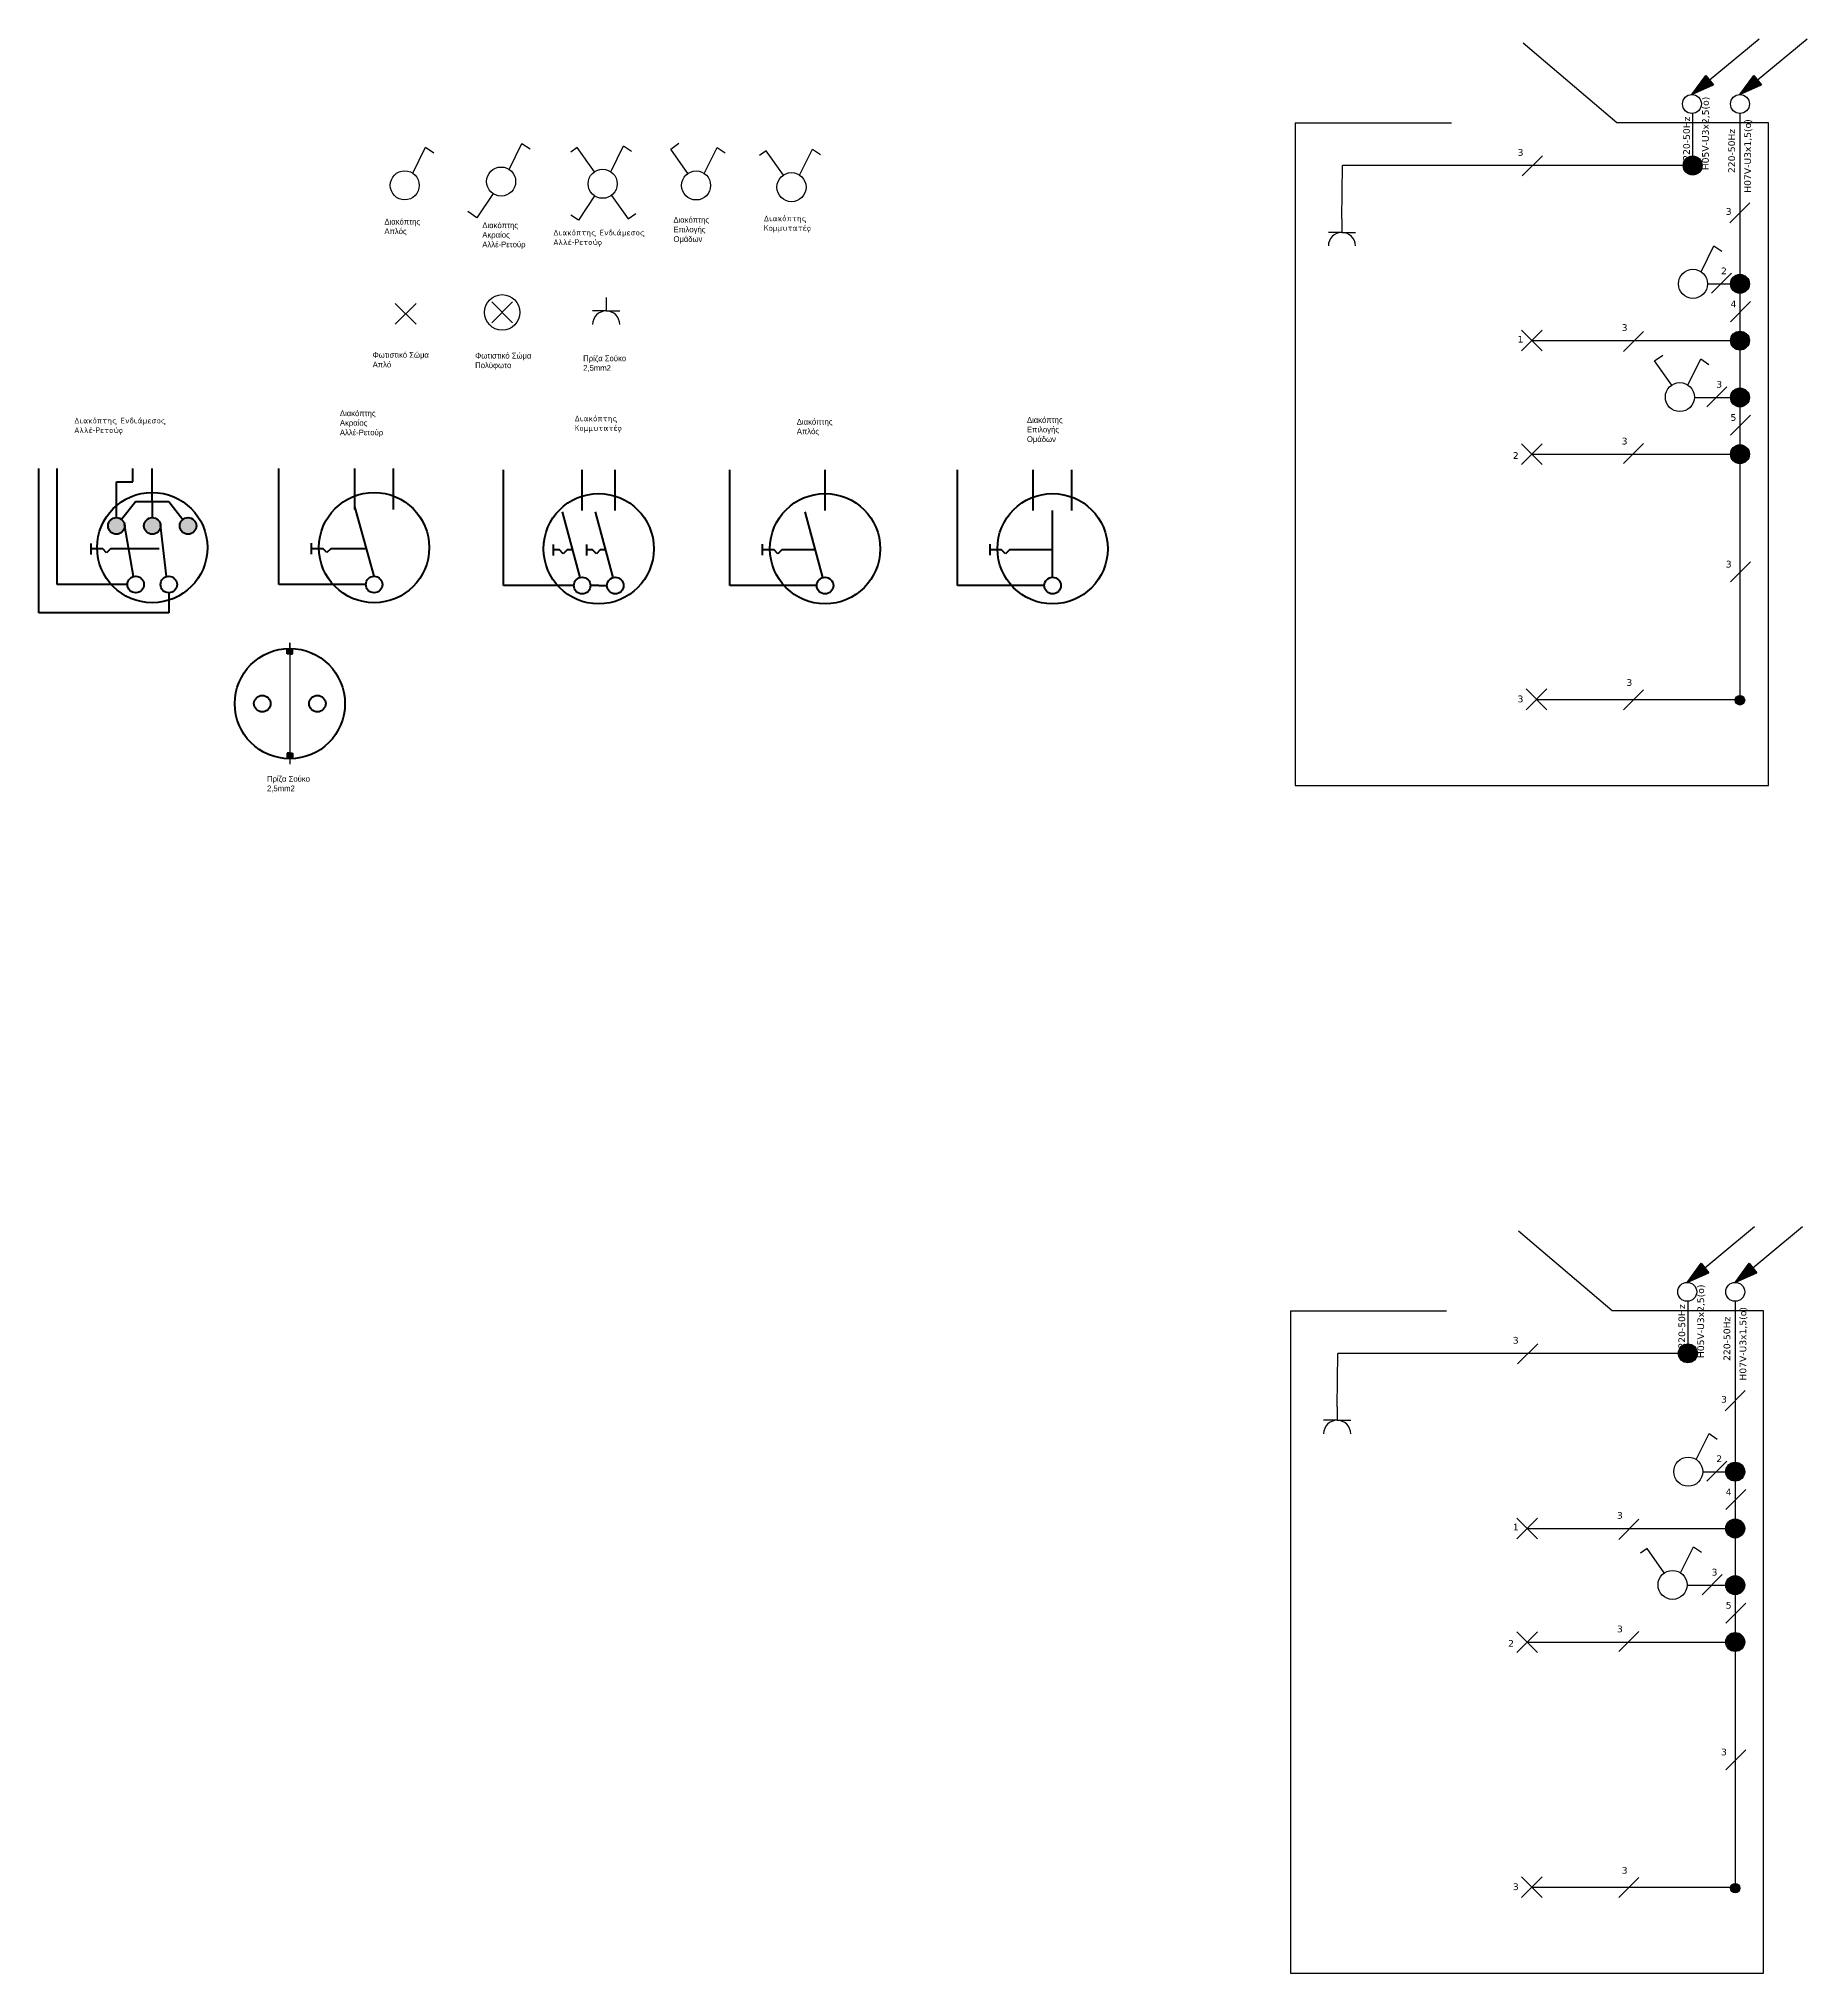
# Model space of a CAD drawing. Header units: millimetres. Extents: x 1397 to 2239, y 1481 to 1922.
# Drawn here: x 1397.4 to 1771.2, y 1513 to 1921.8 of the extents above; entities that cross this region are included whole.
import ezdxf

# ---------------------------------------------------------------- set-up
doc = ezdxf.new("R2010")
doc.units = ezdxf.units.MM
doc.header["$LTSCALE"] = 0.093
for name, color, linetype, lineweight in [('2S', 7, 'Continuous', 200), ('S', 7, 'Continuous', 100), ('S_2', 7, 'Continuous', 50), ('S_4', 7, 'Continuous', 25)]:
    doc.layers.add(name, color=color, linetype=linetype, lineweight=lineweight)
doc.layers.add('DESCCHILD', color=20, linetype='Continuous')

msp = doc.modelspace()

# ---------------------------------------------------------------- hatches: boundary and pattern name
h = msp.add_hatch(color=256)
h.dxf.hatch_style = 1
h.paths.add_polyline_path([(1746.85, 1910), (1751.42, 1912.03), (1750.6, 1913.04)])
h.paths.add_polyline_path([(1746.85, 1910), (1750.6, 1913.04), (1749.79, 1914.04)])
h = msp.add_hatch(color=256)
h.dxf.hatch_style = 1
h.paths.add_polyline_path([(1757, 1910), (1761.57, 1912.03), (1760.76, 1913.04)])
h.paths.add_polyline_path([(1757, 1910), (1760.76, 1913.04), (1759.94, 1914.04)])
at = {"ltscale": 2, "true_color": 0x000000}
h = msp.add_hatch(color=18, dxfattribs=at)
h.dxf.hatch_style = 1
h.paths.add_polyline_path([(1749, 1895, 1), (1745, 1895, 1)])
h = msp.add_hatch(dxfattribs=at)
h.set_pattern_fill('ANGLE', color=18)
h.set_pattern_definition([(0, (-19, 1), (0, 6.985), [5.08, -1.905]), (90, (-19, 1), (-6.985, 4e-16), [5.08, -1.905])])
h.paths.add_polyline_path([(1759, 1870, 1), (1755, 1870, 1)])
h = msp.add_hatch(color=18, dxfattribs=at)
h.dxf.hatch_style = 1
h.paths.add_polyline_path([(1759, 1870, 1), (1755, 1870, 1)])
h = msp.add_hatch(dxfattribs=at)
h.set_pattern_fill('ANGLE', color=18)
h.set_pattern_definition([(0, (-19, -11), (0, 6.985), [5.08, -1.905]), (90, (-19, -11), (-6.985, 4e-16), [5.08, -1.905])])
h.paths.add_polyline_path([(1759, 1858, 1), (1755, 1858, 1)])
h = msp.add_hatch(color=18, dxfattribs=at)
h.dxf.hatch_style = 1
h.paths.add_polyline_path([(1759, 1858, 1), (1755, 1858, 1)])
h = msp.add_hatch(color=18, dxfattribs=at)
h.dxf.hatch_style = 1
h.paths.add_polyline_path([(1759, 1846, 1), (1755, 1846, 1)])
h = msp.add_hatch(color=18, dxfattribs=at)
h.dxf.hatch_style = 1
h.paths.add_polyline_path([(1759, 1834, 1), (1755, 1834, 1)])
h = msp.add_hatch(color=18, dxfattribs=at)
h.dxf.hatch_style = 1
h.paths.add_polyline_path([(1758, 1782, 1), (1756, 1782, 1)])
h = msp.add_hatch(color=256)
h.dxf.hatch_style = 1
h.paths.add_polyline_path([(1745.85, 1659), (1750.42, 1661.03), (1749.6, 1662.04)])
h.paths.add_polyline_path([(1745.85, 1659), (1749.6, 1662.04), (1748.79, 1663.04)])
h = msp.add_hatch(color=256)
h.dxf.hatch_style = 1
h.paths.add_polyline_path([(1756, 1659), (1760.57, 1661.03), (1759.76, 1662.04)])
h.paths.add_polyline_path([(1756, 1659), (1759.76, 1662.04), (1758.94, 1663.04)])
h = msp.add_hatch(color=18, dxfattribs=at)
h.dxf.hatch_style = 1
h.paths.add_polyline_path([(1748, 1644, 1), (1744, 1644, 1)])
h = msp.add_hatch(dxfattribs=at)
h.set_pattern_fill('ANGLE', color=18)
h.set_pattern_definition([(0, (-20, -250), (0, 6.985), [5.08, -1.905]), (90, (-20, -250), (-6.985, 4e-16), [5.08, -1.905])])
h.paths.add_polyline_path([(1758, 1619, 1), (1754, 1619, 1)])
h = msp.add_hatch(color=18, dxfattribs=at)
h.dxf.hatch_style = 1
h.paths.add_polyline_path([(1758, 1619, 1), (1754, 1619, 1)])
h = msp.add_hatch(dxfattribs=at)
h.set_pattern_fill('ANGLE', color=18)
h.set_pattern_definition([(0, (-20, -262), (0, 6.985), [5.08, -1.905]), (90, (-20, -262), (-6.985, 4e-16), [5.08, -1.905])])
h.paths.add_polyline_path([(1758, 1607, 1), (1754, 1607, 1)])
h = msp.add_hatch(color=18, dxfattribs=at)
h.dxf.hatch_style = 1
h.paths.add_polyline_path([(1758, 1607, 1), (1754, 1607, 1)])
h = msp.add_hatch(color=18, dxfattribs=at)
h.dxf.hatch_style = 1
h.paths.add_polyline_path([(1758, 1595, 1), (1754, 1595, 1)])
h = msp.add_hatch(color=18, dxfattribs=at)
h.dxf.hatch_style = 1
h.paths.add_polyline_path([(1758, 1583, 1), (1754, 1583, 1)])
h = msp.add_hatch(color=18, dxfattribs=at)
h.dxf.hatch_style = 1
h.paths.add_polyline_path([(1757, 1531, 1), (1755, 1531, 1)])
at = {"layer": '2S'}
h = msp.add_hatch(color=256, dxfattribs=at)
h.dxf.hatch_style = 1
h.paths.add_polyline_path([(1430.75, 1818.85, 1), (1427.25, 1818.85, 1)])
h.paths.add_polyline_path([(1423.18, 1818.85, 1), (1419.68, 1818.85, 1)])
h.paths.add_polyline_path([(1415.6, 1818.85, 1), (1412.11, 1818.85, 1)])
h = msp.add_hatch(color=256, dxfattribs=at)
h.dxf.hatch_style = 1
h.paths.add_polyline_path([(1450.51, 1792.94, 0.012506), (1449.93, 1792.93), (1449.93, 1791.78), (1450.51, 1791.78)])
h.paths.add_polyline_path([(1451.09, 1792.93, 0.012506), (1450.51, 1792.94), (1450.51, 1791.78), (1451.09, 1791.78)])
h = msp.add_hatch(color=256, dxfattribs=at)
h.dxf.hatch_style = 1
h.paths.add_polyline_path([(1450.51, 1770.8), (1449.93, 1770.8), (1449.93, 1769.65, 0.012373), (1450.51, 1769.64)])
h.paths.add_polyline_path([(1451.1, 1770.8), (1450.51, 1770.8), (1450.51, 1769.64, 0.012638), (1451.1, 1769.65)])

# ---------------------------------------------------------------- linework, layer by layer
for p, q in [((1746.85, 1910), (1761.08, 1921.8)), ((1757, 1910), (1771.23, 1921.8)), ((1746.85, 1910), (1749.79, 1914.04)), ((1749.79, 1914.04), (1751.42, 1912.03)), ((1757, 1910), (1759.94, 1914.04)), ((1759.94, 1914.04), (1761.57, 1912.03)), ((1746.85, 1910), (1751.42, 1912.03)), ((1757, 1910), (1761.57, 1912.03)), ((1476.49, 1893.36), (1479.2, 1898.86)), ((1479.2, 1898.86), (1480.92, 1897.71)), ((1496.86, 1894.16), (1499.57, 1899.66)), ((1499.57, 1899.66), (1501.29, 1898.51)), ((1511.25, 1898.8), (1509.87, 1897.83)), ((1514.89, 1893.67), (1511.25, 1898.8)), ((1518.32, 1893.69), (1521.03, 1899.19)), ((1521.03, 1899.19), (1522.75, 1898.04)), ((1531.01, 1898.46), (1532.75, 1899.69)), ((1534.64, 1893.32), (1531.01, 1898.46)), ((1538.08, 1893.34), (1540.79, 1898.84)), ((1540.79, 1898.84), (1542.51, 1897.69)), ((1551.18, 1898.1), (1549.79, 1897.12)), ((1554.81, 1892.96), (1551.18, 1898.1)), ((1558.24, 1892.98), (1560.96, 1898.48)), ((1560.96, 1898.48), (1562.68, 1897.33)), ((1493.46, 1889.06), (1490.05, 1883.95)), ((1518.46, 1888.69), (1522.04, 1883.71)), ((1490.05, 1883.95), (1488.11, 1885.25)), ((1514.92, 1888.59), (1511.51, 1883.48)), ((1522.04, 1883.71), (1523.63, 1884.85)), ((1511.51, 1883.48), (1509.92, 1884.54)), ((1672.86, 1880.86), (1670, 1880.86)), ((1672.86, 1883.72), (1672.86, 1880.86)), ((1672.86, 1880.86), (1675.72, 1880.86)), ((1748.77, 1872.55), (1751.48, 1878.05)), ((1751.48, 1878.05), (1753.2, 1876.9)), ((1472.79, 1865.86), (1477.18, 1861.47)), ((1477.18, 1865.86), (1472.79, 1861.47)), ((1493.2, 1866.16), (1497.59, 1861.77)), ((1497.59, 1866.16), (1493.2, 1861.77)), ((1517.36, 1864.27), (1514.49, 1864.27)), ((1517.36, 1867.14), (1517.36, 1864.27)), ((1517.36, 1864.27), (1520.22, 1864.27)), ((1710.81, 1860.19), (1715.19, 1855.81)), ((1715.19, 1860.19), (1710.81, 1855.81)), ((1738.93, 1853.73), (1740.68, 1854.96)), ((1742.57, 1848.59), (1738.93, 1853.73)), ((1746, 1848.62), (1748.71, 1854.12)), ((1748.71, 1854.12), (1750.43, 1852.96)), ((1710.81, 1836.19), (1715.19, 1831.81)), ((1715.19, 1836.19), (1710.81, 1831.81)), ((1711.81, 1784.39), (1716.19, 1780)), ((1716.19, 1784.39), (1711.81, 1780)), ((1745.85, 1659), (1760.08, 1670.8)), ((1756, 1659), (1770.23, 1670.8)), ((1745.85, 1659), (1748.79, 1663.04)), ((1745.85, 1659), (1750.42, 1661.03)), ((1748.79, 1663.04), (1750.42, 1661.03)), ((1756, 1659), (1758.94, 1663.04)), ((1756, 1659), (1760.57, 1661.03)), ((1758.94, 1663.04), (1760.57, 1661.03)), ((1671.86, 1632.72), (1671.86, 1629.86)), ((1671.86, 1629.86), (1669, 1629.86)), ((1671.86, 1629.86), (1674.72, 1629.86)), ((1747.77, 1621.55), (1750.48, 1627.05)), ((1750.48, 1627.05), (1752.2, 1625.9)), ((1709.81, 1609.19), (1714.19, 1604.81)), ((1714.19, 1609.19), (1709.81, 1604.81)), ((1737.38, 1602.73), (1736, 1601.75)), ((1741.01, 1597.59), (1737.38, 1602.73)), ((1744.45, 1597.62), (1747.16, 1603.12)), ((1747.16, 1603.12), (1748.88, 1601.96)), ((1709.81, 1585.19), (1714.19, 1580.81)), ((1714.19, 1585.19), (1709.81, 1580.81)), ((1710.81, 1533.39), (1715.19, 1529)), ((1715.19, 1533.39), (1710.81, 1529))]:
    msp.add_line(p, q)
at = {"ltscale": 2}
for p, q in [((1747, 1906), (1747, 1897)), ((1757, 1906), (1757, 1872)), ((1711, 1892.8), (1715.25, 1897.04)), ((1672.86, 1883.72), (1673, 1895)), ((1745, 1895), (1673, 1895)), ((1754.88, 1882.88), (1759.12, 1887.12)), ((1750.13, 1870), (1755, 1870)), ((1751, 1868), (1755.24, 1872.24)), ((1755, 1862), (1759.24, 1866.24)), ((1757, 1868), (1757, 1860)), ((1713, 1858), (1755, 1858)), ((1732.37, 1855.68), (1736.61, 1859.93)), ((1757, 1856), (1757, 1848)), ((1750, 1844), (1754.24, 1848.24)), ((1747.37, 1846), (1756, 1846)), ((1757, 1844), (1757, 1836)), ((1755, 1838), (1759.24, 1842.24)), ((1732.37, 1832), (1736.61, 1836.24)), ((1713, 1834), (1755, 1834)), ((1757, 1832), (1757, 1783)), ((1755, 1807), (1759.24, 1811.24)), ((1732.37, 1780), (1736.61, 1784.24)), ((1714, 1782.19), (1756.02, 1782.19)), ((1746, 1655), (1746, 1646)), ((1756, 1655), (1756, 1621)), ((1671.86, 1632.72), (1672, 1644)), ((1744, 1644), (1672, 1644)), ((1710, 1641.8), (1714.25, 1646.04)), ((1753.88, 1631.88), (1758.12, 1636.12)), ((1749.13, 1619), (1754, 1619)), ((1750, 1617), (1754.24, 1621.24)), ((1754, 1611), (1758.24, 1615.24)), ((1756, 1617), (1756, 1609)), ((1712, 1607), (1754, 1607)), ((1731.37, 1604.68), (1735.61, 1608.93)), ((1756, 1605), (1756, 1597)), ((1745.81, 1595), (1755, 1595)), ((1749, 1593), (1753.24, 1597.24)), ((1754, 1587), (1758.24, 1591.24)), ((1756, 1593), (1756, 1585)), ((1712, 1583), (1754, 1583)), ((1731.37, 1581), (1735.61, 1585.24)), ((1756, 1581), (1756, 1532)), ((1754, 1556), (1758.24, 1560.24)), ((1731.37, 1529), (1735.61, 1533.24)), ((1713, 1531.19), (1755.02, 1531.19))]:
    msp.add_line(p, q, dxfattribs=at)
for centre, radius in [((1746.85, 1908), 2), ((1757, 1908), 2), ((1747, 1895), 2), ((1474.79, 1890.81), 3.07), ((1495.16, 1891.61), 3.07), ((1516.62, 1891.14), 3.07), ((1536.37, 1890.79), 3.07), ((1556.54, 1890.43), 3.07), ((1747.07, 1870), 3.07), ((1757, 1870), 2), ((1495.39, 1863.97), 3.74), ((1757, 1858), 2), ((1744.3, 1846.07), 3.07), ((1757, 1846), 2), ((1757, 1834), 2), ((1757, 1782), 1), ((1745.85, 1657), 2), ((1756, 1657), 2), ((1746, 1644), 2), ((1746.07, 1619), 3.07), ((1756, 1619), 2), ((1756, 1607), 2), ((1742.75, 1595.07), 3.07), ((1756, 1595), 2), ((1756, 1583), 2), ((1756, 1531), 1)]:
    msp.add_circle(centre, radius)
for centre in [(1672.86, 1878), (1517.36, 1861.41), (1671.86, 1627)]:
    msp.add_arc(centre, 2.86, 0, 180)
at = {"layer": '2S'}
for p, q in [((1417.48, 1808.15), (1415.58, 1819.15)), ((1468.32, 1808.21), (1464.24, 1822.93)), ((1511.84, 1807.92), (1508.11, 1821.85)), ((1518.83, 1807.92), (1515.1, 1821.85)), ((1563.18, 1807.92), (1559.45, 1821.85)), ((1611.72, 1807.98), (1611.72, 1822.12)), ((1424.47, 1808.15), (1423.16, 1819.06)), ((1449.93, 1791.78), (1449.93, 1792.93)), ((1450.51, 1791.78), (1449.93, 1791.78)), ((1450.51, 1791.78), (1451.09, 1791.78)), ((1451.09, 1791.78), (1451.09, 1792.93)), ((1450.51, 1770.8), (1449.93, 1770.8)), ((1449.93, 1770.8), (1449.93, 1769.65)), ((1450.51, 1769.64), (1450.51, 1770.8)), ((1450.51, 1770.8), (1451.1, 1770.8)), ((1451.1, 1770.8), (1451.1, 1769.65))]:
    msp.add_line(p, q, dxfattribs=at)
at = {"layer": 'DESCCHILD', "ltscale": 2}
for p, q in [((1731, 1904), (1711.19, 1920.84)), ((1711.19, 1920.84), (1711.19, 1920.84)), ((1663, 1904), (1663, 1764)), ((1663, 1904), (1696, 1904)), ((1763, 1904), (1731, 1904)), ((1763, 1764), (1763, 1904)), ((1663, 1764), (1763, 1764)), ((1730, 1653), (1710.19, 1669.84)), ((1710.19, 1669.84), (1710.19, 1669.84)), ((1662, 1653), (1662, 1513)), ((1662, 1653), (1695, 1653)), ((1762, 1653), (1730, 1653)), ((1762, 1513), (1762, 1653)), ((1662, 1513), (1762, 1513))]:
    msp.add_line(p, q, dxfattribs=at)
at = {"layer": 'S'}
for p, q in [((1397.42, 1800.5), (1397.42, 1830.95)), ((1401.31, 1806.46), (1401.31, 1830.95)), ((1413.85, 1820.6), (1413.85, 1828.16)), ((1413.85, 1828.16), (1417.33, 1828.16)), ((1417.33, 1828.16), (1417.33, 1830.95)), ((1421.43, 1823.98), (1421.43, 1830.95)), ((1448.2, 1806.46), (1448.2, 1830.95)), ((1464.24, 1822.34), (1464.24, 1830.95)), ((1472.4, 1822.34), (1472.4, 1830.95)), ((1495.66, 1806.23), (1495.66, 1830.72)), ((1512.29, 1822.12), (1512.29, 1830.72)), ((1519.28, 1822.12), (1519.28, 1830.72)), ((1543.51, 1806.23), (1543.51, 1830.72)), ((1563.63, 1822.12), (1563.63, 1830.72)), ((1591.6, 1806.23), (1591.6, 1830.72)), ((1607.64, 1822.12), (1607.64, 1830.72)), ((1615.8, 1822.12), (1615.8, 1830.72)), ((1417.93, 1823.98), (1414.94, 1820.22)), ((1417.93, 1823.98), (1424.92, 1823.98)), ((1421.43, 1823.98), (1421.43, 1820.6)), ((1424.92, 1823.98), (1427.91, 1820.22)), ((1408.53, 1812.82), (1408.53, 1815.15)), ((1455.1, 1812.86), (1455.1, 1815.19)), ((1506.26, 1812.59), (1506.26, 1814.92)), ((1513.25, 1812.59), (1513.25, 1814.92)), ((1550.42, 1812.64), (1550.42, 1814.97)), ((1598.5, 1812.64), (1598.5, 1814.97)), ((1416.18, 1806.46), (1401.31, 1806.46)), ((1424.92, 1804.71), (1424.92, 1800.5)), ((1466.57, 1806.46), (1448.2, 1806.46)), ((1510.54, 1806.23), (1495.66, 1806.23)), ((1561.88, 1806.23), (1543.51, 1806.23)), ((1609.97, 1806.23), (1591.6, 1806.23)), ((1424.92, 1800.5), (1397.42, 1800.5))]:
    msp.add_line(p, q, dxfattribs=at)
at = {"layer": 'S_2'}
for p, q in [((1410.97, 1813.99), (1408.53, 1813.99)), ((1411.79, 1813.16), (1410.97, 1813.99)), ((1412.61, 1813.99), (1411.79, 1813.16)), ((1414.91, 1813.99), (1412.61, 1813.99)), ((1420.14, 1813.99), (1414.91, 1813.99)), ((1422.91, 1813.99), (1420.14, 1813.99)), ((1457.54, 1814.03), (1455.1, 1814.03)), ((1458.36, 1813.21), (1457.54, 1814.03)), ((1459.18, 1814.03), (1458.36, 1813.21)), ((1461.47, 1814.03), (1459.18, 1814.03)), ((1466.7, 1814.03), (1461.47, 1814.03)), ((1507.48, 1813.76), (1506.26, 1813.76)), ((1508.3, 1812.94), (1507.48, 1813.76)), ((1509.13, 1813.76), (1508.3, 1812.94)), ((1510.27, 1813.76), (1509.13, 1813.76)), ((1514.47, 1813.76), (1513.25, 1813.76)), ((1515.29, 1812.94), (1514.47, 1813.76)), ((1516.12, 1813.76), (1515.29, 1812.94)), ((1517.26, 1813.76), (1516.12, 1813.76)), ((1552.85, 1813.8), (1550.42, 1813.8)), ((1553.67, 1812.98), (1552.85, 1813.8)), ((1554.5, 1813.8), (1553.67, 1812.98)), ((1556.79, 1813.8), (1554.5, 1813.8)), ((1561.6, 1813.8), (1556.79, 1813.8)), ((1600.94, 1813.8), (1598.5, 1813.8)), ((1601.76, 1812.98), (1600.94, 1813.8)), ((1602.58, 1813.8), (1601.76, 1812.98)), ((1604.88, 1813.8), (1602.58, 1813.8)), ((1611.72, 1813.8), (1604.88, 1813.8)), ((1515.78, 1806.23), (1514.04, 1806.23)), ((1515.78, 1806.23), (1517.53, 1806.23))]:
    msp.add_line(p, q, dxfattribs=at)
for centre, radius in [((1421.43, 1814.26), 11.65), ((1468.32, 1814.26), 11.65), ((1515.78, 1814.03), 11.65), ((1563.63, 1814.03), 11.65), ((1611.72, 1814.03), 11.65), ((1413.85, 1818.85), 1.75), ((1421.43, 1818.85), 1.75), ((1429, 1818.85), 1.75), ((1417.93, 1806.46), 1.75), ((1424.92, 1806.46), 1.75), ((1468.32, 1806.46), 1.75), ((1512.29, 1806.23), 1.75), ((1519.28, 1806.23), 1.75), ((1563.63, 1806.23), 1.75), ((1611.72, 1806.23), 1.75), ((1450.51, 1781.29), 11.65), ((1444.68, 1781.29), 1.75), ((1456.33, 1781.29), 1.75)]:
    msp.add_circle(centre, radius, dxfattribs=at)
at = {"layer": 'S_4'}
for p, q in [((1450.51, 1792.94), (1450.51, 1794.11)), ((1450.51, 1794.11), (1450.51, 1768.47)), ((1450.51, 1769.64), (1450.51, 1768.47))]:
    msp.add_line(p, q, dxfattribs=at)

# ---------------------------------------------------------------- texts
at = {"char_height": 1.4142, "attachment_point": 1, "rotation": 90}
for s, insert in [('{\\fVerdana|b0|i0|c161|p34;H05V-U3x2,5(o)}', (1749, 1894)), ('{\\fVerdana|b0|i0|c161|p34;H07V-U3x1,5(o)}', (1757.91, 1889.24)), ('{\\fVerdana|b0|i0|c161|p34;H05V-U3x2,5(o)}', (1748, 1643)), ('{\\fVerdana|b0|i0|c161|p34;H07V-U3x1,5(o)}', (1756.91, 1638.24))]:
    msp.add_mtext_dynamic_manual_height_columns(s, width=21.638, gutter_width=12.5, heights=[0], dxfattribs=dict(at, insert=insert))
at = {"ltscale": 2, "char_height": 1.4142, "attachment_point": 1, "rotation": 90}
for insert in [(1745, 1896), (1754.53, 1893.41), (1744, 1645), (1753.53, 1642.41)]:
    msp.add_mtext_dynamic_manual_height_columns('{\\fVerdana|b0|i0|c161|p34;220-50\\fVerdana|b0|i0|c0|p34;Hz}', width=5, gutter_width=7.07, heights=[0], dxfattribs=dict(at, insert=insert))
at = {"ltscale": 2, "char_height": 1.4142, "attachment_point": 1}
for s, insert in [('{\\fVerdana|b0|i0|c161|p34;3}', (1710, 1898.47)), ('{\\fVerdana|b0|i0|c161|p34;3}', (1754, 1886)), ('{\\fVerdana|b0|i0|c161|p34;2}', (1753, 1873.44)), ('{\\fVerdana|b0|i0|c161|p34;4}', (1755, 1866.44)), ('{\\fVerdana|b0|i0|c161|p34;3}', (1732, 1861.47)), ('{\\fVerdana|b0|i0|c161|p34;1}', (1710, 1859)), ('{\\fVerdana|b0|i0|c161|p34;3}', (1752, 1849.47)), ('{\\fVerdana|b0|i0|c161|p34;5}', (1755, 1842.47)), ('{\\fVerdana|b0|i0|c161|p34;3}', (1732, 1837.47)), ('{\\fVerdana|b0|i0|c161|p34;2}', (1709, 1834.42)), ('{\\fVerdana|b0|i0|c161|p34;3}', (1754, 1811.47)), ('{\\fVerdana|b0|i0|c161|p34;3}', (1733, 1786.47)), ('{\\fVerdana|b0|i0|c161|p34;3}', (1710, 1783)), ('{\\fVerdana|b0|i0|c161|p34;3}', (1709, 1647.47)), ('{\\fVerdana|b0|i0|c161|p34;3}', (1753, 1635)), ('{\\fVerdana|b0|i0|c161|p34;2}', (1752, 1622.44)), ('{\\fVerdana|b0|i0|c161|p34;4}', (1754, 1615.44)), ('{\\fVerdana|b0|i0|c161|p34;1}', (1709, 1608)), ('{\\fVerdana|b0|i0|c161|p34;3}', (1731, 1610.47)), ('{\\fVerdana|b0|i0|c161|p34;3}', (1751, 1598.47)), ('{\\fVerdana|b0|i0|c161|p34;5}', (1754, 1591.47)), ('{\\fVerdana|b0|i0|c161|p34;3}', (1731, 1586.47)), ('{\\fVerdana|b0|i0|c161|p34;2}', (1708, 1583.42)), ('{\\fVerdana|b0|i0|c161|p34;3}', (1753, 1560.47)), ('{\\fVerdana|b0|i0|c161|p34;3}', (1732, 1535.47)), ('{\\fVerdana|b0|i0|c161|p34;3}', (1709, 1532))]:
    msp.add_mtext_dynamic_manual_height_columns(s, width=5, gutter_width=7.07, heights=[0], dxfattribs=dict(at, insert=insert))
at = {"attachment_point": 1}
for s, insert, char_height, width in [('Διακόπτης\\PΑπλός', (1470.5, 1883.74), 1.214, 9.1156), ('Διακόπτης\\PΑκραίος\\PΑλλέ-Ρετούρ', (1491.19, 1882.98), 1.2142, 11.0917), ('{\\fISOCPEUR|b0|i0|c161|p34;Διακόπτης Ενδιάμεσος\\PΑλλέ}-{\\fISOCPEUR|b0|i0|c161|p34;Ρετούρ}', (1506.18, 1881.44), 1.2142, 19.8886), ('Διακόπτης\\PΕπιλογής\\PΟμάδων', (1531.58, 1884.12), 1.214, 9.1156), ('{\\fISOCPEUR|b0|i0|c161|p34;Διακόπτης\\PΚομμυτατέρ}', (1550.68, 1884.44), 1.2142, 19.8886), ('Φωτιστικό Σώμα\\PΑπλό', (1468.01, 1855.58), 1.2142, 12.8917), ('Φωτιστικό Σώμα\\PΠολύφωτο', (1489.68, 1855.42), 1.2142, 12.8917), ('Πρίζα Σούκο\\P2,5mm2', (1512.51, 1854.86), 1.2142, 9.7427), ('{\\fISOCPEUR|b0|i0|c161|p34;Διακόπτης Ενδιάμεσος\\PΑλλέ}-{\\fISOCPEUR|b0|i0|c161|p34;Ρετούρ}', (1404.93, 1841.71), 1.2142, 19.8886), ('Διακόπτης\\PΑκραίος\\PΑλλέ-Ρετούρ', (1461.09, 1843.25), 1.2142, 11.0917), ('{\\fISOCPEUR|b0|i0|c161|p34;Διακόπτης\\PΚομμυτατέρ}', (1510.69, 1842.16), 1.2142, 19.8886), ('Διακόπτης\\PΑπλός', (1557.66, 1841.46), 1.214, 9.1156), ('Διακόπτης\\PΕπιλογής\\PΟμάδων', (1606.3, 1841.84), 1.214, 9.1156), ('Πρίζα Σούκο\\P2,5mm2', (1445.69, 1766.01), 1.2142, 9.7427)]:
    msp.add_mtext(s, dxfattribs=dict(at, insert=insert, char_height=char_height, width=width))

doc.saveas('drawing.dxf')
